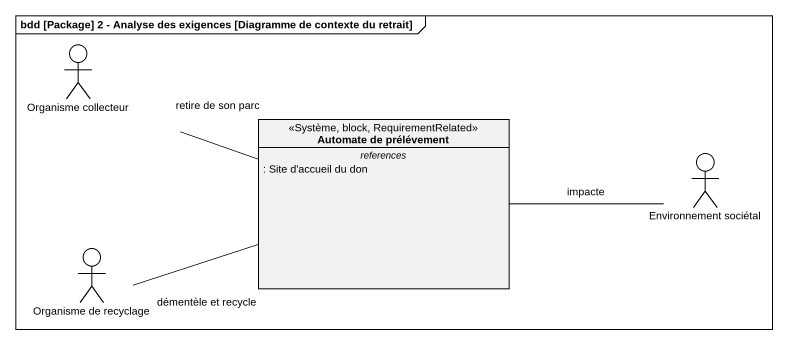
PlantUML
@startuml
mainframe bdd [Package] 2 - Analyse des exigences [Diagramme de contexte du retrait]
allowmixing
hide circle
hide empty members
actor "Organisme collecteur" as Organisme_collecteur
class "Automate de prélévement" as Automate_de_prélévement <<Système, block, RequirementRelated>> {
  -- references --
  : Site d'accueil du don
}
actor "Environnement sociétal" as Environnement_sociétal
actor "Organisme de recyclage" as Organisme_de_recyclage
Organisme_collecteur -right- Automate_de_prélévement : retire de son parc
Automate_de_prélévement -right- Environnement_sociétal : impacte
Organisme_de_recyclage -right- Automate_de_prélévement : démentèle et recycle
@enduml
